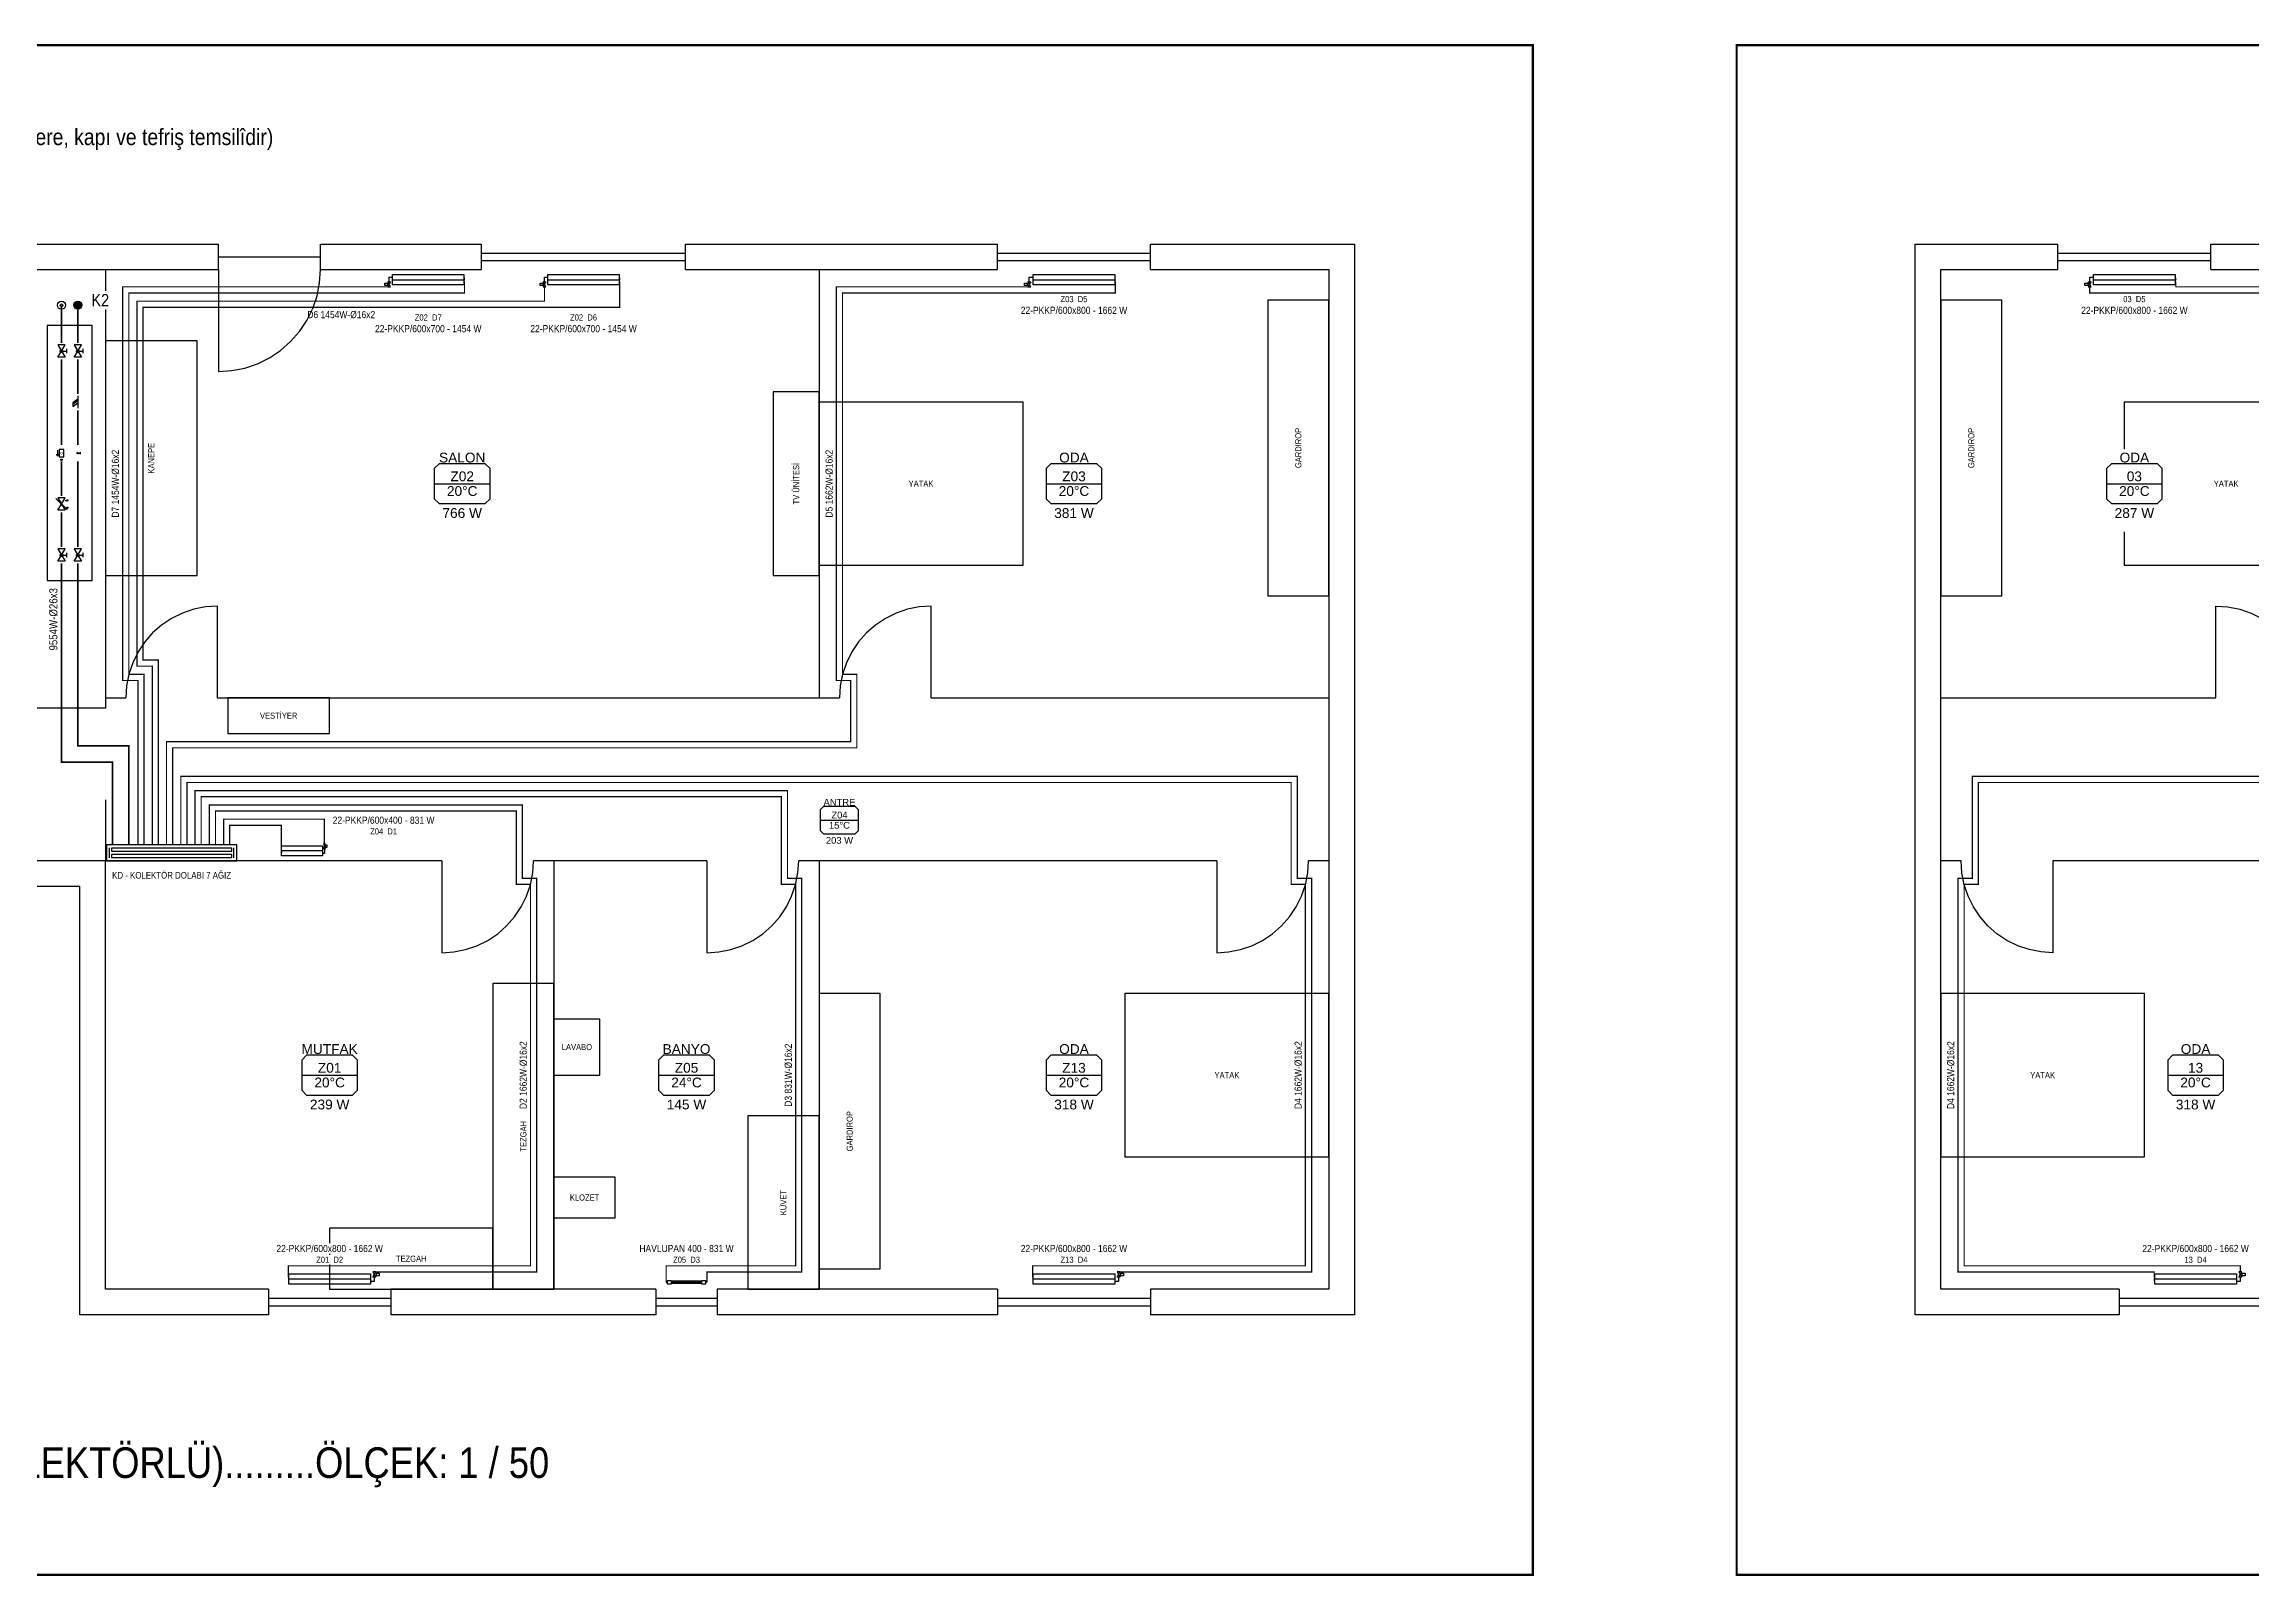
# Model space of a CAD drawing. Header units: centimetres. Extents: x -61 to 14522, y -12981 to 1521.
# Drawn here: x 1840 to 4005, y 19 to 1521 of the extents above; entities that cross this region are included whole.
import ezdxf
from ezdxf.enums import TextEntityAlignment as Align

# ---------------------------------------------------------------- set-up
doc = ezdxf.new("R2010")
doc.units = ezdxf.units.CM
doc.linetypes.add('DASHED', pattern=[1.524, 1.27, -0.254])
for name, color, linetype in [('ROTAS-BASLIK', 7, 'Continuous'), ('ROTAS-CIHAZ', 135, 'Continuous'), ('ROTAS-DENEME', 1, 'Continuous'), ('ROTAS-ISITMA-CAP', 41, 'Continuous'), ('ROTAS-ISITMA-DONUS', 30, 'DASHED'), ('ROTAS-ISITMA-GIDIS', 10, 'Continuous'), ('ROTAS-ISITMA-KOLEKTOR', 6, 'Continuous'), ('ROTAS-ISITMA-SEMBOL', 1, 'Continuous'), ('ROTAS-MAHAL', 2, 'Continuous'), ('ROTAS-MASKE', 7, 'Continuous'), ('ROTAS-MIMARI-PENCERE', 4, 'Continuous'), ('ROTAS-MIMARI-TEFRIS', 9, 'Continuous'), ('ROTAS-MIMARI-TEMSILI', 8, 'Continuous'), ('ROTAS-PAFTA', 7, 'Continuous'), ('ROTAS-RADYATOR', 2, 'Continuous')]:
    doc.layers.add(name, color=color, linetype=linetype)
doc.styles.add('ROTAS', font='arial.ttf')

# ---------------------------------------------------------------- blocks, each defined once
blk = doc.blocks.new('ROTAS-KOLEKTOR-DOLABI-7')
for p, q in [((3, 3), (3, 13)), ((125, 3), (125, 13))]:
    blk.add_line(p, q)
for points in [[(0, 0), (128, 0), (128, 16), (0, 16)], [(5, 9.5), (123, 9.5), (123, 12.5), (5, 12.5)], [(5, 3.5), (123, 3.5), (123, 6.5), (5, 6.5)]]:
    blk.add_lwpolyline(points, close=True)
blk = doc.blocks.new('ROTAS-RADYATOR-PLAN')
for points in [[(104.4, 7.3), (106.4, 7.3), (105.4, 6.2)], [(104.4, 5.1), (106.4, 5.1), (105.4, 6.2)]]:
    blk.add_hatch(color=7).paths.add_polyline_path(points)
for p, q in [((0, 7), (0, 2.5)), ((0, 2.5), (4.7, 2.5)), ((4.7, 5), (104.7, 5)), ((105.4, 3), (104.7, 3)), ((105.4, 5.1), (105.4, 3))]:
    blk.add_line(p, q)
for points in [[(-6, 8.3), (-2.5, 8.3), (-2.5, 10.7), (-6, 10.7)], [(-1.8, 12), (1.8, 12), (0, 9.5)], [(-1.8, 7), (1.8, 7), (0, 9.5)], [(4.7, 0), (104.7, 0), (104.7, 10), (4.7, 10)]]:
    blk.add_lwpolyline(points, close=True)
blk = doc.blocks.new('ROTAS-HAVLUPAN-PLAN')
for p, q in [((-4, 3), (-4, 1.5)), ((-4, 1.5), (-3, 1.5)), ((0, 2.4), (24, 2.4)), ((0, 1.5), (24, 1.5)), ((0, 0.6), (24, 0.6)), ((28, 1.5), (27, 1.5)), ((28, 3), (28, 1.5))]:
    blk.add_line(p, q)
for points in [[(-3, 0), (0, 0), (0, 3), (-3, 3)], [(24, 0), (27, 0), (27, 3), (24, 3)]]:
    blk.add_lwpolyline(points, close=True)
blk = doc.blocks.new('ROTAS-ISITMA-KOLON-PLAN')
blk.add_hatch(color=7).paths.add_polyline_path([(4, 8), (3.9, 9), (3.5, 10), (2.8, 10.8), (2, 11.5), (1, 11.9), (0, 12), (-1, 11.9), (-2, 11.5), (-2.8, 10.8), (-3.5, 10), (-3.9, 9), (-4, 8), (-3.9, 7), (-3.5, 6), (-2.8, 5.2), (-2, 4.5), (-1, 4.1), (0, 4), (1, 4.1), (2, 4.5), (2.8, 5.2), (3.5, 6), (3.9, 7)])
for centre, radius in [((0, 8), 4), ((0, -8), 4), ((0, -8), 1.2)]:
    blk.add_circle(centre, radius)
blk = doc.blocks.new('ROTAS-R-KURESEL-VANA')
blk.add_hatch(color=7).paths.add_polyline_path([(2.4, 0), (2.3, 0.6), (2.1, 1.2), (1.7, 1.7), (1.2, 2.1), (0.6, 2.3), (0, 2.4), (-0.6, 2.3), (-1.2, 2.1), (-1.7, 1.7), (-2.1, 1.2), (-2.3, 0.6), (-2.4, 0), (-2.3, -0.6), (-2.1, -1.2), (-1.7, -1.7), (-1.2, -2.1), (-0.6, -2.3), (0, -2.4), (0.6, -2.3), (1.2, -2.1), (1.7, -1.7), (2.1, -1.2), (2.3, -0.6)])
for p, q in [((-3.6, 8.4), (3.6, 8.4)), ((0, 2.4), (0, 8.4))]:
    blk.add_line(p, q)
for points in [[(-10, 6), (-10, -6), (0, 0)], [(10, 6), (10, -6), (0, 0)]]:
    blk.add_lwpolyline(points, close=True)
blk.add_circle((0, 0), 2.4)
at = {"style": 'ROTAS'}
blk.add_attdef('NO', text='', height=6, dxfattribs=at).set_placement((0, 11), align=Align.BOTTOM_CENTER)
blk = doc.blocks.new('ROTAS-R-PISLIK-TUTUCU')
for p, q in [((-10, 0), (10, 0)), ((-2, 0), (4, -8))]:
    blk.add_line(p, q)
blk.add_lwpolyline([(-5, 0), (1, -8), (7, -8), (1, 0)])
at = {"style": 'ROTAS'}
blk.add_attdef('NO', text='', height=6, dxfattribs=at).set_placement((0, 5), align=Align.BOTTOM_CENTER)
blk = doc.blocks.new('ROTAS-KALORIMETRE-SENSOR')
blk.add_hatch(color=7).paths.add_polyline_path([(1.2, 0), (1.2, 0.3), (1, 0.6), (0.8, 0.8), (0.6, 1), (0.3, 1.2), (0, 1.2), (-0.3, 1.2), (-0.6, 1), (-0.8, 0.8), (-1, 0.6), (-1.2, 0.3), (-1.2, 0), (-1.2, -0.3), (-1, -0.6), (-0.8, -0.8), (-0.6, -1), (-0.3, -1.2), (0, -1.2), (0.3, -1.2), (0.6, -1), (0.8, -0.8), (1, -0.6), (1.2, -0.3)])
for p, q in [((-1.6, 4), (1.6, 4)), ((0, 1.2), (0, 4))]:
    blk.add_line(p, q)
blk.add_circle((0, 0), 1.2)
at = {"style": 'ROTAS'}
blk.add_attdef('NO', text='', height=6, dxfattribs=at).set_placement((0, 6), align=Align.BOTTOM_CENTER)
blk = doc.blocks.new('ROTAS-R-KALORIMETRE-SAG')
blk.add_hatch(color=7).paths.add_polyline_path([(12.2, 0), (12.2, 0.3), (12, 0.6), (11.8, 0.8), (11.6, 1), (11.3, 1.2), (11, 1.2), (10.7, 1.2), (10.4, 1), (10.2, 0.8), (10, 0.6), (9.8, 0.3), (9.8, 0), (9.8, -0.3), (10, -0.6), (10.2, -0.8), (10.4, -1), (10.7, -1.2), (11, -1.2), (11.3, -1.2), (11.6, -1), (11.8, -0.8), (12, -0.6), (12.2, -0.3)])
blk.add_line((-5, -6.5), (5, -6.5))
blk.add_lwpolyline([(-6, -4), (6, -4), (6, 4), (-6, 4)], close=True)
blk.add_lwpolyline([(2, -5.5), (5, -6.5), (2, -7.5)])
blk.add_circle((11, 0), 1.2)
at = {"style": 'ROTAS'}
blk.add_text('Q', height=4, dxfattribs=at).set_placement((0, 0), align=Align.MIDDLE_CENTER)
blk.add_attdef('NO', text='', height=6, dxfattribs=at).set_placement((0, 7), align=Align.BOTTOM_CENTER)
blk = doc.blocks.new('ROTAS-BALANS-VANASI')
for p, q in [((-9, -9), (9, 9)), ((-6, 6), (-6, 8.4)), ((6, 6), (6, 8.4))]:
    blk.add_line(p, q)
for points in [[(-10, 6), (-10, -6), (0, 0)], [(10, 6), (10, -6), (0, 0)]]:
    blk.add_lwpolyline(points, close=True)
blk.add_lwpolyline([(5.6, 7.3), (9, 9), (7.3, 5.6)])
for centre in [(-6, 9.4), (6, 9.4)]:
    blk.add_circle(centre, 1)
at = {"style": 'ROTAS'}
blk.add_attdef('NO', text='', height=6, dxfattribs=at).set_placement((0, 12), align=Align.BOTTOM_CENTER)
blk = doc.blocks.new('ROTAS-MAHAL-ETIKET')
blk.add_line((-34.2, 0), (34.2, 0))
blk.add_lwpolyline([(-34.2, 18.4), (-34.2, -18.4), (-28.2, -24.4), (28.2, -24.4), (34.2, -18.4), (34.2, 18.4), (28.2, 24.4), (-28.2, 24.4)], close=True)
at = {"style": 'ROTAS'}
for tag, p in [('MAHAL_001', (0, 32)), ('NO_001', (0, 9)), ('DERECE_001', (0, -9)), ('ISIKAYBI_001', (0, -36)), ('ALAN', (0, -52))]:
    blk.add_attdef(tag, text='', height=12, dxfattribs=at).set_placement(p, align=Align.MIDDLE_CENTER)

msp = doc.modelspace()

# ---------------------------------------------------------------- linework, layer by layer
at = {"layer": 'ROTAS-CIHAZ'}
msp.add_lwpolyline([(1843, 995), (1887, 995), (1887, 1245), (1843, 1245)], close=True, dxfattribs=at)
at = {"layer": 'ROTAS-ISITMA-DONUS', "ltscale": 0.4}
for points, const_width in [([(1938, 736), (1938, 903), (1923, 903), (1923, 1277), (2252.2, 1277), (2252.2, 1287.7)], 1.2), ([(1952, 736), (1952, 917), (1937, 917), (1937, 1263), (2404.5, 1263), (2404.5, 1287.7)], 1.2), ([(1966, 736), (1966, 831), (2637, 831), (2637, 903), (2623, 903), (2623, 1277), (2890.6, 1277), (2890.6, 1287.7)], 1.2), ([(4826, 736), (4826, 823), (4049, 823), (4049, 897), (4063, 897), (4063, 1283), (3930.6, 1283), (3930.6, 1287.7)], 1.2), ([(1857, 1265), (1857, 817), (1907, 817), (1907, 736)], 1.6), ([(4812, 736), (4812, 803), (3731, 803), (3731, 703), (3717, 703), (3717, 317), (3909.4, 317), (3909.4, 312.3)], 1.2), ([(1980, 736), (1980, 797), (3063, 797), (3063, 697), (3077, 697), (3077, 323), (2809.4, 323), (2809.4, 312.3)], 1.2), ([(1994, 736), (1994, 783), (2563, 783), (2563, 697), (2577, 697), (2577, 323), (2450, 323), (2450, 308.8)], 1.2), ([(2008, 736), (2008, 769), (2303, 769), (2303, 697), (2317, 697), (2317, 323), (2079.4, 323), (2079.4, 312.3)], 1.2), ([(2022, 736), (2022, 755), (2072.6, 755), (2072.6, 732.3)], 1.2)]:
    msp.add_lwpolyline(points, dxfattribs=dict(at, const_width=const_width))
at = {"layer": 'ROTAS-ISITMA-GIDIS'}
for points, const_width in [([(1932, 736), (1932, 897), (1917, 897), (1917, 1283), (2178.4, 1283), (2178.4, 1283)], 1.2), ([(1946, 736), (1946, 911), (1931, 911), (1931, 1269), (2330.7, 1269), (2330.7, 1283)], 1.2), ([(1960, 736), (1960, 837), (2631, 837), (2631, 897), (2617, 897), (2617, 1283), (2806.2, 1283), (2806.2, 1283)], 1.2), ([(4820, 736), (4820, 817), (4043, 817), (4043, 903), (4057, 903), (4057, 1277), (3846.2, 1277), (3846.2, 1283)], 1.2), ([(1873, 1265), (1873, 833), (1923, 833), (1923, 736)], 1.6), ([(1974, 736), (1974, 803), (3069, 803), (3069, 703), (3083, 703), (3083, 317), (2893.8, 317), (2893.8, 317)], 1.2), ([(1988, 736), (1988, 789), (2569, 789), (2569, 703), (2583, 703), (2583, 317), (2490, 317), (2490, 308.8)], 1.2), ([(4806, 736), (4806, 797), (3737, 797), (3737, 697), (3723, 697), (3723, 323), (3993.8, 323), (3993.8, 317)], 1.2), ([(2002, 736), (2002, 775), (2309, 775), (2309, 703), (2323, 703), (2323, 317), (2163.8, 317), (2163.8, 317)], 1.2), ([(2016, 736), (2016, 761), (2114.8, 761), (2114.8, 737)], 1.2)]:
    msp.add_lwpolyline(points, dxfattribs=dict(at, const_width=const_width))
at = {"layer": 'ROTAS-MIMARI-PENCERE'}
for points in [[(2011, 1300), (2011, 1325)], [(2111, 1300), (2111, 1325)], [(2269, 1300), (2269, 1325)], [(2469, 1300), (2469, 1325)], [(2775, 1300), (2775, 1325)], [(2925, 1300), (2925, 1325)], [(3815, 1300), (3815, 1325)], [(3965, 1300), (3965, 1325)], [(2011, 1312.5), (2111, 1312.5)], [(2269, 1316.2), (2469, 1316.2)], [(2269, 1308.8), (2469, 1308.8)], [(2775, 1316.2), (2925, 1316.2)], [(2775, 1308.8), (2925, 1308.8)], [(3815, 1316.2), (3965, 1316.2)], [(3815, 1308.8), (3965, 1308.8)], [(2060, 300), (2060, 275)], [(2060, 291.2), (2180, 291.2)], [(2060, 283.8), (2180, 283.8)], [(2180, 300), (2180, 275)], [(2440, 300), (2440, 275)], [(2440, 291.2), (2500, 291.2)], [(2440, 283.8), (2500, 283.8)], [(2500, 300), (2500, 275)], [(2775, 300), (2775, 275)], [(2775, 291.2), (2925, 291.2)], [(2775, 283.8), (2925, 283.8)], [(2925, 300), (2925, 275)], [(3875, 300), (3875, 275)], [(3875, 291.2), (4025, 291.2)], [(3875, 283.8), (4025, 283.8)]]:
    msp.add_lwpolyline(points, dxfattribs=at)
at = {"layer": 'ROTAS-MIMARI-TEFRIS'}
for points in [[(3040, 980), (3100, 980), (3100, 1270), (3040, 1270)], [(3700, 980), (3760, 980), (3760, 1270), (3700, 1270)], [(1900, 1000), (1990, 1000), (1990, 1230), (1900, 1230)], [(2555, 1000), (2600, 1000), (2600, 1180), (2555, 1180)], [(2600, 1010), (2800, 1010), (2800, 1170), (2600, 1170)], [(3880, 1010), (4080, 1010), (4080, 1170), (3880, 1170)], [(2020, 845), (2120, 845), (2120, 880), (2020, 880)], [(2280, 300), (2340, 300), (2340, 600), (2280, 600)], [(2600, 320), (2660, 320), (2660, 590), (2600, 590)], [(2900, 430), (3100, 430), (3100, 590), (2900, 590)], [(3700, 430), (3900, 430), (3900, 590), (3700, 590)], [(2340, 510), (2385, 510), (2385, 565), (2340, 565)], [(2530, 300), (2600, 300), (2600, 470), (2530, 470)], [(2340, 370), (2400, 370), (2400, 410), (2340, 410)], [(2120, 300), (2280, 300), (2280, 360), (2120, 360)]]:
    msp.add_lwpolyline(points, close=True, dxfattribs=at)
at = {"layer": 'ROTAS-MIMARI-TEMSILI'}
for points in [[(1389, 1325), (2011, 1325)], [(2111, 1325), (2269, 1325)], [(2469, 1325), (2775, 1325)], [(2925, 1325), (3125, 1325), (3125, 275), (2925, 275)], [(3875, 275), (3675, 275), (3675, 1325), (3815, 1325)], [(3965, 1325), (4195, 1325)], [(1500, 1300), (1900, 1300)], [(1900, 1300), (2011, 1300)], [(1900, 1300), (1900, 880)], [(2011, 1300), (2011, 1200)], [(2011, 1200), (2024.1, 1200.9), (2036.9, 1203.4), (2049.3, 1207.6), (2061, 1213.4), (2071.9, 1220.7), (2081.7, 1229.3), (2090.3, 1239.1), (2097.6, 1250), (2103.4, 1261.7), (2107.6, 1274.1), (2110.1, 1286.9), (2111, 1300)], [(2111, 1300), (2269, 1300)], [(2469, 1300), (2600, 1300)], [(2600, 1300), (2775, 1300)], [(2600, 1300), (2600, 880)], [(2925, 1300), (3100, 1300)], [(3100, 1300), (3100, 880)], [(3700, 880), (3700, 1300)], [(3700, 1300), (3815, 1300)], [(3965, 1300), (4080, 1300)], [(2010, 970), (1998.3, 969.2), (1986.7, 966.9), (1975.6, 963.1), (1965, 957.9), (1955.2, 951.4), (1946.4, 943.6), (1938.6, 934.8), (1932.1, 925), (1926.9, 914.4), (1923.1, 903.3), (1920.8, 891.7), (1920, 880)], [(2010, 880), (2010, 970)], [(2710, 970), (2698.3, 969.2), (2686.7, 966.9), (2675.6, 963.1), (2665, 957.9), (2655.2, 951.4), (2646.4, 943.6), (2638.6, 934.8), (2632.1, 925), (2626.9, 914.4), (2623.1, 903.3), (2620.8, 891.7), (2620, 880)], [(2710, 880), (2710, 970)], [(3970, 880), (3970, 970)], [(3970, 970), (3981.7, 969.2), (3993.3, 966.9), (4004.4, 963.1), (4015, 957.9), (4024.8, 951.4), (4033.6, 943.6), (4041.4, 934.8), (4047.9, 925), (4053.1, 914.4), (4056.9, 903.3), (4059.2, 891.7), (4060, 880)], [(1900, 870), (1810, 870)], [(1900, 880), (1920, 880)], [(1900, 880), (1900, 870)], [(2010, 880), (2600, 880)], [(2600, 880), (2620, 880)], [(2710, 880), (3100, 880)], [(3100, 880), (3100, 720)], [(3700, 720), (3700, 880)], [(3700, 880), (3970, 880)], [(1900, 780), (1900, 720)], [(1900, 720), (1760, 720)], [(1900, 300), (1900, 720)], [(2230, 720), (1900, 720)], [(2230, 720), (2230, 630)], [(2230, 630), (2241.7, 630.8), (2253.3, 633.1), (2264.4, 636.9), (2275, 642.1), (2284.8, 648.6), (2293.6, 656.4), (2301.4, 665.2), (2307.9, 675), (2313.1, 685.6), (2316.9, 696.7), (2319.2, 708.3), (2320, 720)], [(2340, 720), (2320, 720)], [(2490, 720), (2340, 720)], [(2340, 720), (2340, 300)], [(2490, 720), (2490, 630)], [(2490, 630), (2501.7, 630.8), (2513.3, 633.1), (2524.4, 636.9), (2535, 642.1), (2544.8, 648.6), (2553.6, 656.4), (2561.4, 665.2), (2567.9, 675), (2573.1, 685.6), (2576.9, 696.7), (2579.2, 708.3), (2580, 720)], [(2600, 720), (2580, 720)], [(2990, 720), (2600, 720)], [(2600, 720), (2600, 300)], [(2990, 720), (2990, 630)], [(2990, 630), (3001.7, 630.8), (3013.3, 633.1), (3024.4, 636.9), (3035, 642.1), (3044.8, 648.6), (3053.6, 656.4), (3061.4, 665.2), (3067.9, 675), (3073.1, 685.6), (3076.9, 696.7), (3079.2, 708.3), (3080, 720)], [(3100, 720), (3080, 720)], [(3100, 720), (3100, 300)], [(3700, 300), (3700, 720)], [(3720, 720), (3700, 720)], [(3810, 630), (3798.3, 630.8), (3786.7, 633.1), (3775.6, 636.9), (3765, 642.1), (3755.2, 648.6), (3746.4, 656.4), (3738.6, 665.2), (3732.1, 675), (3726.9, 685.6), (3723.1, 696.7), (3720.8, 708.3), (3720, 720)], [(4200, 720), (3810, 720)], [(3810, 720), (3810, 630)], [(2060, 275), (1875, 275), (1875, 695), (1525, 695), (1525, 275)], [(2060, 300), (1900, 300)], [(2340, 300), (2180, 300)], [(2440, 300), (2340, 300)], [(2600, 300), (2500, 300)], [(2775, 300), (2600, 300)], [(3100, 300), (2925, 300)], [(3875, 300), (3700, 300)], [(2440, 275), (2180, 275)], [(2775, 275), (2500, 275)]]:
    msp.add_lwpolyline(points, dxfattribs=at)

# ---------------------------------------------------------------- block references
at = {"layer": 'ROTAS-CIHAZ', "rotation": -90}
msp.add_blockref('ROTAS-ISITMA-KOLON-PLAN', (1865, 1265), dxfattribs=at)
at = {"layer": 'ROTAS-ISITMA-KOLEKTOR'}
msp.add_blockref('ROTAS-KOLEKTOR-DOLABI-7', (1901, 720), dxfattribs=at)
at = {"layer": 'ROTAS-RADYATOR', "rotation": -180}
for p, xscale in [((2178.4, 1295), -0.7), ((2330.7, 1295), -0.7), ((2806.2, 1295), -0.8), ((3846.2, 1295), -0.8)]:
    msp.add_blockref('ROTAS-RADYATOR-PLAN', p, dxfattribs=dict(at, xscale=xscale))
at = {"layer": 'ROTAS-RADYATOR'}
for p, xscale in [((2114.8, 725), -0.4), ((2163.8, 305), -0.8), ((2893.8, 305), -0.8), ((3993.8, 305), -0.8)]:
    msp.add_blockref('ROTAS-RADYATOR-PLAN', p, dxfattribs=dict(at, xscale=xscale))
at = {"layer": 'ROTAS-RADYATOR', "xscale": -1.25, "yscale": 1.25}
msp.add_blockref('ROTAS-HAVLUPAN-PLAN', (2485, 305), dxfattribs=at)

# ---------------------------------------------------------------- texts
at = {"layer": 'ROTAS-MIMARI-TEFRIS', "color": 8, "style": 'ROTAS', "width": 0.85}
for s, p in [('KANEPE', (1945, 1115)), ('GARDIROP', (3070, 1125)), ('GARDIROP', (3730, 1125)), ('TV ÜNİTESİ', (2577.5, 1090)), ('TEZGAH', (2310, 450)), ('GARDIROP', (2630, 455)), ('KÜVET', (2565, 385))]:
    msp.add_text(s, height=6, rotation=90, dxfattribs=at).set_placement(p, align=Align.MIDDLE_CENTER)
for s, p in [('YATAK', (2700, 1090)), ('YATAK', (3980, 1090)), ('VESTİYER', (2070, 862.5)), ('LAVABO', (2362.5, 537.5)), ('YATAK', (3000, 510)), ('YATAK', (3800, 510)), ('KLOZET', (2370, 390)), ('TEZGAH', (2200, 330))]:
    msp.add_text(s, height=6, dxfattribs=at).set_placement(p, align=Align.MIDDLE_CENTER)

# ---------------------------------------------------------------- wipeouts: each hides what was drawn before it
for points in [[(1337, 1418), (2055, 1418), (2055, 1442), (1337, 1442)], [(1164.8, 107.5), (2220.2, 107.5), (2220.2, 152.5), (1164.8, 152.5)]]:
    msp.add_wipeout(points).dxf.layer = 'ROTAS-MASKE'

# ---------------------------------------------------------------- next in the draw order: texts
at = {"layer": 'ROTAS-BASLIK', "style": 'ROTAS', "width": 0.85}
msp.add_text('ZEMİN KAT RADYATÖR TESİSATI PLANI (KOLEKTÖRLÜ).........ÖLÇEK: 1 / 50', height=30, dxfattribs=at).set_placement((1700, 130), align=Align.MIDDLE_CENTER)
at = {"layer": 'ROTAS-DENEME', "style": 'ROTAS', "width": 0.85}
msp.add_text('DENEME – temsili mahal yerleşimi (mimari proje yok; pencere, kapı ve tefriş temsilîdir)', height=16, dxfattribs=at).set_placement((1700, 1430), align=Align.MIDDLE_CENTER)

# ---------------------------------------------------------------- next in the draw order: wipeouts: each hides what was drawn before it
for points in [[(1882.9, 1261), (1901.1, 1261), (1901.1, 1279), (1882.9, 1279)], [(2803.7, 1254.8), (2892.8, 1254.8), (2892.8, 1265.2), (2803.7, 1265.2)], [(3843.7, 1254.8), (3932.8, 1254.8), (3932.8, 1265.2), (3843.7, 1265.2)], [(2170.4, 1236.8), (2259.6, 1236.8), (2259.6, 1247.2), (2170.4, 1247.2)], [(2322.7, 1236.8), (2411.8, 1236.8), (2411.8, 1247.2), (2322.7, 1247.2)], [(1866, 1212), (1880, 1212), (1880, 1228), (1866, 1228)], [(1866, 1162), (1880, 1162), (1880, 1178), (1866, 1178)], [(1866, 1112), (1880, 1112), (1880, 1128), (1866, 1128)], [(1915, 1061.5), (1915, 1115), (1904.5, 1115), (1904.5, 1061.5)], [(2278.8, 1042.8), (2278.8, 1123.6), (2221.2, 1123.6), (2221.2, 1042.8)], [(2615, 1061.5), (2615, 1115), (2604.5, 1115), (2604.5, 1061.5)], [(2878.8, 1042.8), (2878.8, 1123.6), (2821.2, 1123.6), (2821.2, 1042.8)], [(3918.8, 1042.8), (3918.8, 1123.6), (3861.2, 1123.6), (3861.2, 1042.8)], [(1850, 1062), (1864, 1062), (1864, 1078), (1850, 1078)], [(1866, 1012), (1880, 1012), (1880, 1028), (1866, 1028)], [(1855, 930.6), (1855, 979.4), (1843, 979.4), (1843, 930.6)], [(2639.8, 727.5), (2639.8, 783.1), (2600.2, 783.1), (2600.2, 727.5)], [(2128.3, 754.8), (2213.9, 754.8), (2213.9, 765.2), (2128.3, 765.2)], [(1917, 701.1), (2009.8, 701.1), (2009.8, 710.9), (1917, 710.9)], [(2148.8, 462.8), (2148.8, 543.6), (2091.2, 543.6), (2091.2, 462.8)], [(2498.8, 462.8), (2498.8, 543.6), (2441.2, 543.6), (2441.2, 462.8)], [(2878.8, 462.8), (2878.8, 543.6), (2821.2, 543.6), (2821.2, 462.8)], [(3978.8, 462.8), (3978.8, 543.6), (3921.2, 543.6), (3921.2, 462.8)], [(2315, 481.5), (2315, 535), (2304.5, 535), (2304.5, 481.5)], [(2575, 483.3), (2575, 533.2), (2564.5, 533.2), (2564.5, 483.3)], [(3075, 481.5), (3075, 535), (3064.5, 535), (3064.5, 481.5)], [(3715, 481.5), (3715, 535), (3704.5, 535), (3704.5, 481.5)], [(2073.7, 334.8), (2162.8, 334.8), (2162.8, 345.2), (2073.7, 345.2)], [(2430.8, 334.8), (2505.7, 334.8), (2505.7, 345.2), (2430.8, 345.2)], [(2803.7, 334.8), (2892.8, 334.8), (2892.8, 345.2), (2803.7, 345.2)], [(3903.7, 334.8), (3992.8, 334.8), (3992.8, 345.2), (3903.7, 345.2)]]:
    msp.add_wipeout(points).dxf.layer = 'ROTAS-MASKE'

# ---------------------------------------------------------------- next in the draw order: block references
at = {"layer": 'ROTAS-ISITMA-SEMBOL', "xscale": 0.6, "yscale": 0.6, "rotation": -90}
for name, p in [('ROTAS-R-KURESEL-VANA', (1873, 1220)), ('ROTAS-R-PISLIK-TUTUCU', (1873, 1170)), ('ROTAS-KALORIMETRE-SENSOR', (1873, 1120)), ('ROTAS-BALANS-VANASI', (1857, 1070)), ('ROTAS-R-KURESEL-VANA', (1873, 1020))]:
    msp.add_blockref(name, p, dxfattribs=at)
at = {"layer": 'ROTAS-MAHAL'}
ref = msp.add_blockref('ROTAS-MAHAL-ETIKET', (2250, 1090), dxfattribs=dict(at, xscale=0.8, yscale=0.8))
ref.add_attrib('MAHAL_001', 'SALON', dxfattribs={"height": 9.6, "style": 'ROTAS'}).set_placement((2250, 1115.6), align=Align.MIDDLE_CENTER)
ref.add_attrib('NO_001', 'Z02', dxfattribs={"height": 9.6, "style": 'ROTAS'}).set_placement((2250, 1097.2), align=Align.MIDDLE_CENTER)
ref.add_attrib('DERECE_001', '20°C', dxfattribs={"height": 9.6, "style": 'ROTAS'}).set_placement((2250, 1082.8), align=Align.MIDDLE_CENTER)
ref.add_attrib('ISIKAYBI_001', '766 W', dxfattribs={"height": 9.6, "style": 'ROTAS'}).set_placement((2250, 1061.2), align=Align.MIDDLE_CENTER)
ref = msp.add_blockref('ROTAS-MAHAL-ETIKET', (2850, 1090), dxfattribs=dict(at, xscale=0.8, yscale=0.8))
ref.add_attrib('MAHAL_001', 'ODA', dxfattribs={"height": 9.6, "style": 'ROTAS'}).set_placement((2850, 1115.6), align=Align.MIDDLE_CENTER)
ref.add_attrib('NO_001', 'Z03', dxfattribs={"height": 9.6, "style": 'ROTAS'}).set_placement((2850, 1097.2), align=Align.MIDDLE_CENTER)
ref.add_attrib('DERECE_001', '20°C', dxfattribs={"height": 9.6, "style": 'ROTAS'}).set_placement((2850, 1082.8), align=Align.MIDDLE_CENTER)
ref.add_attrib('ISIKAYBI_001', '381 W', dxfattribs={"height": 9.6, "style": 'ROTAS'}).set_placement((2850, 1061.2), align=Align.MIDDLE_CENTER)
ref = msp.add_blockref('ROTAS-MAHAL-ETIKET', (3890, 1090), dxfattribs=dict(at, xscale=0.8, yscale=0.8))
ref.add_attrib('MAHAL_001', 'ODA', dxfattribs={"height": 9.6, "style": 'ROTAS'}).set_placement((3890, 1115.6), align=Align.MIDDLE_CENTER)
ref.add_attrib('NO_001', '03', dxfattribs={"height": 9.6, "style": 'ROTAS'}).set_placement((3890, 1097.2), align=Align.MIDDLE_CENTER)
ref.add_attrib('DERECE_001', '20°C', dxfattribs={"height": 9.6, "style": 'ROTAS'}).set_placement((3890, 1082.8), align=Align.MIDDLE_CENTER)
ref.add_attrib('ISIKAYBI_001', '287 W', dxfattribs={"height": 9.6, "style": 'ROTAS'}).set_placement((3890, 1061.2), align=Align.MIDDLE_CENTER)
ref = msp.add_blockref('ROTAS-MAHAL-ETIKET', (2620, 760), dxfattribs=dict(at, xscale=0.55, yscale=0.55))
ref.add_attrib('MAHAL_001', 'ANTRE', dxfattribs={"height": 6.6, "style": 'ROTAS'}).set_placement((2620, 777.6), align=Align.MIDDLE_CENTER)
ref.add_attrib('NO_001', 'Z04', dxfattribs={"height": 6.6, "style": 'ROTAS'}).set_placement((2620, 765), align=Align.MIDDLE_CENTER)
ref.add_attrib('DERECE_001', '15°C', dxfattribs={"height": 6.6, "style": 'ROTAS'}).set_placement((2620, 755), align=Align.MIDDLE_CENTER)
ref.add_attrib('ISIKAYBI_001', '203 W', dxfattribs={"height": 6.6, "style": 'ROTAS'}).set_placement((2620, 740.2), align=Align.MIDDLE_CENTER)
ref = msp.add_blockref('ROTAS-MAHAL-ETIKET', (2120, 510), dxfattribs=dict(at, xscale=0.8, yscale=0.8))
ref.add_attrib('MAHAL_001', 'MUTFAK', dxfattribs={"height": 9.6, "style": 'ROTAS'}).set_placement((2120, 535.6), align=Align.MIDDLE_CENTER)
ref.add_attrib('NO_001', 'Z01', dxfattribs={"height": 9.6, "style": 'ROTAS'}).set_placement((2120, 517.2), align=Align.MIDDLE_CENTER)
ref.add_attrib('DERECE_001', '20°C', dxfattribs={"height": 9.6, "style": 'ROTAS'}).set_placement((2120, 502.8), align=Align.MIDDLE_CENTER)
ref.add_attrib('ISIKAYBI_001', '239 W', dxfattribs={"height": 9.6, "style": 'ROTAS'}).set_placement((2120, 481.2), align=Align.MIDDLE_CENTER)
ref = msp.add_blockref('ROTAS-MAHAL-ETIKET', (2470, 510), dxfattribs=dict(at, xscale=0.8, yscale=0.8))
ref.add_attrib('MAHAL_001', 'BANYO', dxfattribs={"height": 9.6, "style": 'ROTAS'}).set_placement((2470, 535.6), align=Align.MIDDLE_CENTER)
ref.add_attrib('NO_001', 'Z05', dxfattribs={"height": 9.6, "style": 'ROTAS'}).set_placement((2470, 517.2), align=Align.MIDDLE_CENTER)
ref.add_attrib('DERECE_001', '24°C', dxfattribs={"height": 9.6, "style": 'ROTAS'}).set_placement((2470, 502.8), align=Align.MIDDLE_CENTER)
ref.add_attrib('ISIKAYBI_001', '145 W', dxfattribs={"height": 9.6, "style": 'ROTAS'}).set_placement((2470, 481.2), align=Align.MIDDLE_CENTER)
ref = msp.add_blockref('ROTAS-MAHAL-ETIKET', (2850, 510), dxfattribs=dict(at, xscale=0.8, yscale=0.8))
ref.add_attrib('MAHAL_001', 'ODA', dxfattribs={"height": 9.6, "style": 'ROTAS'}).set_placement((2850, 535.6), align=Align.MIDDLE_CENTER)
ref.add_attrib('NO_001', 'Z13', dxfattribs={"height": 9.6, "style": 'ROTAS'}).set_placement((2850, 517.2), align=Align.MIDDLE_CENTER)
ref.add_attrib('DERECE_001', '20°C', dxfattribs={"height": 9.6, "style": 'ROTAS'}).set_placement((2850, 502.8), align=Align.MIDDLE_CENTER)
ref.add_attrib('ISIKAYBI_001', '318 W', dxfattribs={"height": 9.6, "style": 'ROTAS'}).set_placement((2850, 481.2), align=Align.MIDDLE_CENTER)
ref = msp.add_blockref('ROTAS-MAHAL-ETIKET', (3950, 510), dxfattribs=dict(at, xscale=0.8, yscale=0.8))
ref.add_attrib('MAHAL_001', 'ODA', dxfattribs={"height": 9.6, "style": 'ROTAS'}).set_placement((3950, 535.6), align=Align.MIDDLE_CENTER)
ref.add_attrib('NO_001', '13', dxfattribs={"height": 9.6, "style": 'ROTAS'}).set_placement((3950, 517.2), align=Align.MIDDLE_CENTER)
ref.add_attrib('DERECE_001', '20°C', dxfattribs={"height": 9.6, "style": 'ROTAS'}).set_placement((3950, 502.8), align=Align.MIDDLE_CENTER)
ref.add_attrib('ISIKAYBI_001', '318 W', dxfattribs={"height": 9.6, "style": 'ROTAS'}).set_placement((3950, 481.2), align=Align.MIDDLE_CENTER)

# ---------------------------------------------------------------- next in the draw order: texts
at = {"layer": 'ROTAS-CIHAZ', "style": 'ROTAS', "width": 0.85}
msp.add_text('K2', height=12, dxfattribs=at).set_placement((1895, 1270), align=Align.MIDDLE_CENTER)
at = {"layer": 'ROTAS-ISITMA-CAP', "style": 'ROTAS', "width": 0.85}
for s, height, p in [('D7 1454W-Ø16x2', 7, (1909.8, 1090)), ('D5 1662W-Ø16x2', 7, (2609.8, 1090)), ('9554W-Ø26x3', 8, (1849, 957)), ('D2 1662W-Ø16x2', 7, (2309.8, 510)), ('D4 1662W-Ø16x2', 7, (3069.8, 510)), ('D4 1662W-Ø16x2', 7, (3709.8, 510)), ('D3 831W-Ø16x2', 7, (2569.8, 510))]:
    msp.add_text(s, height=height, rotation=90, dxfattribs=at).set_placement(p, align=Align.MIDDLE_CENTER)
at = {"layer": 'ROTAS-ISITMA-KOLEKTOR', "style": 'ROTAS', "width": 0.85}
msp.add_text('KD - KOLEKTÖR DOLABI 7 AĞIZ', height=6.5, dxfattribs=at).set_placement((1965, 706), align=Align.MIDDLE_CENTER)
at = {"layer": 'ROTAS-RADYATOR', "style": 'ROTAS', "width": 0.85}
for s, p in [('22-PKKP/600x800 - 1662 W', (2850, 1260)), ('22-PKKP/600x800 - 1662 W', (3890, 1260)), ('22-PKKP/600x700 - 1454 W', (2216.7, 1242)), ('22-PKKP/600x700 - 1454 W', (2369, 1242)), ('22-PKKP/600x400 - 831 W', (2172.9, 760)), ('22-PKKP/600x800 - 1662 W', (2120, 340)), ('HAVLUPAN 400 - 831 W', (2470, 340)), ('22-PKKP/600x800 - 1662 W', (2850, 340)), ('22-PKKP/600x800 - 1662 W', (3950, 340))]:
    msp.add_text(s, height=7, dxfattribs=at).set_placement(p, align=Align.MIDDLE_CENTER)

# ---------------------------------------------------------------- next in the draw order: wipeouts: each hides what was drawn before it
for points in [[(2102.9, 1250.5), (2156.3, 1250.5), (2156.3, 1261), (2102.9, 1261)], [(2203, 1248.5), (2227.4, 1248.5), (2227.4, 1257.5), (2203, 1257.5)], [(2355.3, 1248.5), (2379.7, 1248.5), (2379.7, 1257.5), (2355.3, 1257.5)], [(2836.3, 1266.5), (2860.7, 1266.5), (2860.7, 1275.5), (2836.3, 1275.5)], [(3877.8, 1266.5), (3899.2, 1266.5), (3899.2, 1275.5), (3877.8, 1275.5)], [(1850, 1212), (1864, 1212), (1864, 1228), (1850, 1228)], [(1850, 1112), (1864, 1112), (1864, 1128), (1850, 1128)], [(1850, 1012), (1864, 1012), (1864, 1028), (1850, 1028)], [(2159.2, 744.5), (2183.6, 744.5), (2183.6, 753.5), (2159.2, 753.5)], [(2106.3, 324.5), (2130.7, 324.5), (2130.7, 333.5), (2106.3, 333.5)], [(2456.3, 324.5), (2480.7, 324.5), (2480.7, 333.5), (2456.3, 333.5)], [(2836.3, 324.5), (2860.7, 324.5), (2860.7, 333.5), (2836.3, 333.5)], [(3937.8, 324.5), (3959.2, 324.5), (3959.2, 333.5), (3937.8, 333.5)]]:
    msp.add_wipeout(points).dxf.layer = 'ROTAS-MASKE'

# ---------------------------------------------------------------- next in the draw order: linework, layer by layer
at = {"layer": 'ROTAS-PAFTA', "const_width": 2}
for points in [[(100, 20), (3300, 20), (3300, 1520), (100, 1520)], [(3500, 20), (6700, 20), (6700, 1520), (3500, 1520)]]:
    msp.add_lwpolyline(points, close=True, dxfattribs=at)

# ---------------------------------------------------------------- next in the draw order: block references
at = {"layer": 'ROTAS-ISITMA-SEMBOL', "xscale": 0.6, "yscale": 0.6, "rotation": -90}
for name, p in [('ROTAS-R-KURESEL-VANA', (1857, 1220)), ('ROTAS-R-KALORIMETRE-SAG', (1857, 1120)), ('ROTAS-R-KURESEL-VANA', (1857, 1020))]:
    msp.add_blockref(name, p, dxfattribs=at)

# ---------------------------------------------------------------- next in the draw order: texts
at = {"layer": 'ROTAS-ISITMA-CAP', "style": 'ROTAS', "width": 0.85}
msp.add_text('D6 1454W-Ø16x2', height=7, dxfattribs=at).set_placement((2131.4, 1255.8), align=Align.MIDDLE_CENTER)
at = {"layer": 'ROTAS-RADYATOR', "style": 'ROTAS', "width": 0.85}
for s, p in [('Z02  D7', (2216.7, 1253)), ('Z02  D6', (2369, 1253)), ('Z03  D5', (2850, 1271)), ('03  D5', (3890, 1271)), ('Z04  D1', (2172.9, 749)), ('Z01  D2', (2120, 329)), ('Z05  D3', (2470, 329)), ('Z13  D4', (2850, 329)), ('13  D4', (3950, 329))]:
    msp.add_text(s, height=6, dxfattribs=at).set_placement(p, align=Align.MIDDLE_CENTER)

doc.saveas('drawing.dxf')
